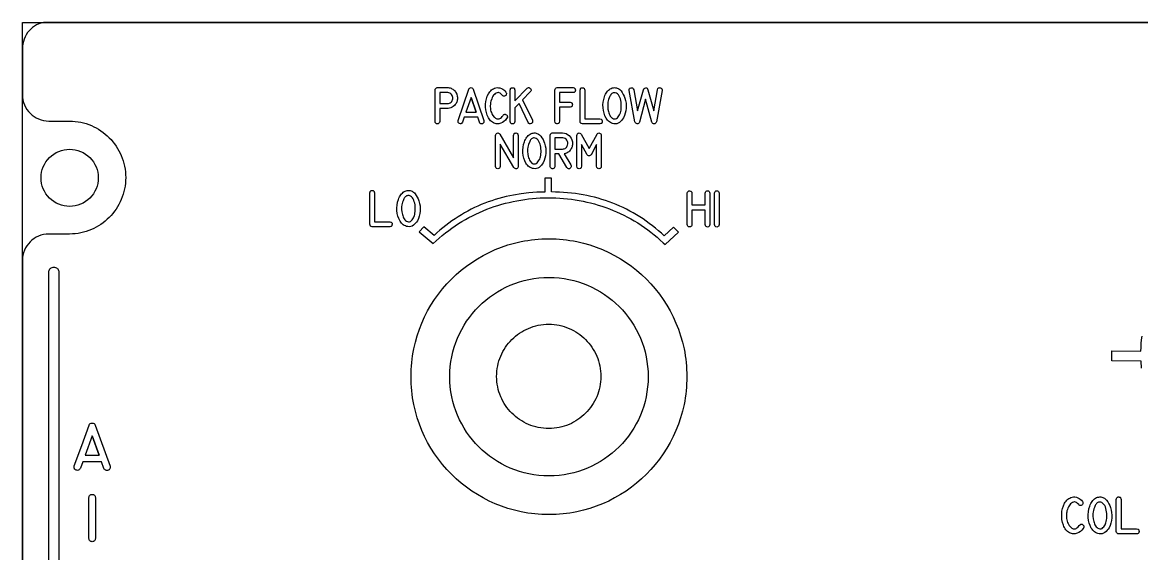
# Model space of a CAD drawing. Extents: x 27 to 704, y 10 to 614.
# Drawn here: x 204 to 301.4, y 210 to 256.2 of the extents above; entities that cross this region are included whole.
import ezdxf

# ---------------------------------------------------------------- set-up
doc = ezdxf.new("R2010")
doc.units = 0
for name, color, linetype in [('_BACKPANEL', 5, 'CONTINUOUS'), ('_ENGRAVING', 105, 'CONTINUOUS'), ('_TOPLAYER', 1, 'CONTINUOUS')]:
    doc.layers.add(name, color=color, linetype=linetype)

msp = doc.modelspace()

# ---------------------------------------------------------------- linework, layer by layer
at = {"layer": '_BACKPANEL'}
for points in [[(526.326, 256.21), (526.326, 251.514), (526.326, 242.12), (526.326, 232.726), (526.326, 152.879), (526.326, 143.485), (203.984, 143.485), (203.984, 152.879), (203.984, 232.726), (203.984, 242.12), (203.984, 251.514), (203.984, 256.21)], [(254.322, 225.41), (254.316, 225.176), (254.298, 224.946), (254.27, 224.719), (254.23, 224.496), (254.179, 224.276), (254.118, 224.061), (254.047, 223.85), (253.965, 223.644), (253.875, 223.443), (253.774, 223.248), (253.665, 223.058), (253.547, 222.874), (253.421, 222.696), (253.286, 222.525), (253.144, 222.36), (252.993, 222.203), (252.836, 222.052), (252.671, 221.91), (252.5, 221.775), (252.322, 221.649), (252.138, 221.531), (251.948, 221.422), (251.753, 221.321), (251.552, 221.231), (251.346, 221.149), (251.135, 221.078), (250.92, 221.017), (250.7, 220.966), (250.477, 220.926), (250.25, 220.898), (250.02, 220.88), (249.786, 220.874), (249.553, 220.88), (249.322, 220.898), (249.095, 220.926), (248.872, 220.966), (248.653, 221.017), (248.437, 221.078), (248.227, 221.149), (248.021, 221.231), (247.82, 221.321), (247.624, 221.422), (247.434, 221.531), (247.25, 221.649), (247.072, 221.775), (246.901, 221.91), (246.736, 222.052), (246.579, 222.203), (246.429, 222.36), (246.286, 222.525), (246.152, 222.696), (246.025, 222.874), (245.907, 223.058), (245.798, 223.248), (245.698, 223.443), (245.607, 223.644), (245.526, 223.85), (245.454, 224.061), (245.393, 224.276), (245.343, 224.496), (245.303, 224.719), (245.274, 224.946), (245.256, 225.176), (245.25, 225.41), (245.256, 225.643), (245.274, 225.874), (245.303, 226.101), (245.343, 226.324), (245.393, 226.543), (245.454, 226.759), (245.526, 226.969), (245.607, 227.175), (245.698, 227.376), (245.798, 227.572), (245.907, 227.762), (246.025, 227.946), (246.152, 228.124), (246.286, 228.295), (246.429, 228.459), (246.579, 228.617), (246.736, 228.767), (246.901, 228.91), (247.072, 229.044), (247.25, 229.171), (247.434, 229.289), (247.624, 229.398), (247.82, 229.498), (248.021, 229.589), (248.227, 229.67), (248.437, 229.742), (248.653, 229.803), (248.872, 229.853), (249.095, 229.893), (249.322, 229.922), (249.553, 229.94), (249.786, 229.945), (250.02, 229.94), (250.25, 229.922), (250.477, 229.893), (250.7, 229.853), (250.92, 229.803), (251.135, 229.742), (251.346, 229.67), (251.552, 229.589), (251.753, 229.498), (251.948, 229.398), (252.138, 229.289), (252.322, 229.171), (252.5, 229.044), (252.671, 228.91), (252.836, 228.767), (252.993, 228.617), (253.144, 228.459), (253.286, 228.295), (253.421, 228.124), (253.547, 227.946), (253.665, 227.762), (253.774, 227.572), (253.875, 227.376), (253.965, 227.175), (254.047, 226.969), (254.118, 226.759), (254.179, 226.543), (254.23, 226.324), (254.27, 226.101), (254.298, 225.874), (254.316, 225.643)]]:
    msp.add_lwpolyline(points, close=True, dxfattribs=at)
msp.add_lwpolyline([(208.098, 240.201, -0.414214), (205.61, 242.689, -0.414214), (208.098, 245.177, -0.414214), (210.587, 242.689, -0.414214)], format="xyb", close=True, dxfattribs=at)
at = {"layer": '_ENGRAVING'}
for points in [[(240.998, 250.533), (241.025, 250.533), (241.115, 250.522), (241.202, 250.504), (241.285, 250.478), (241.365, 250.444), (241.436, 250.404), (241.503, 250.358), (241.564, 250.305), (241.619, 250.247), (241.669, 250.183), (241.713, 250.113), (241.786, 249.954), (241.832, 249.785), (241.844, 249.701), (241.847, 249.617), (241.843, 249.534), (241.831, 249.452), (241.811, 249.37), (241.783, 249.289), (241.726, 249.167), (241.657, 249.06), (241.575, 248.967), (241.481, 248.887), (241.378, 248.822), (241.267, 248.774), (241.15, 248.741), (241.025, 248.725), (240.998, 248.723), (240.298, 248.723), (240.298, 247.603), (240.276, 247.509), (240.257, 247.471), (240.234, 247.441), (240.206, 247.417), (240.174, 247.4), (240.094, 247.387), (240.014, 247.4), (239.982, 247.417), (239.954, 247.441), (239.931, 247.471), (239.913, 247.509), (239.891, 247.603), (239.891, 250.318), (239.911, 250.403), (239.949, 250.467), (240.006, 250.511), (240.081, 250.533), (240.094, 250.533)], [(241.911, 247.683), (242.372, 249.038), (242.835, 250.392), (242.864, 250.453), (242.906, 250.497), (242.959, 250.524), (243.023, 250.533), (243.088, 250.525), (243.141, 250.499), (243.183, 250.454), (243.213, 250.392), (244.136, 247.676), (244.144, 247.577), (244.126, 247.497), (244.108, 247.465), (244.082, 247.437), (244.012, 247.396), (243.933, 247.38), (243.897, 247.385), (243.864, 247.397), (243.833, 247.417), (243.804, 247.445), (243.754, 247.525), (243.606, 247.964), (242.433, 247.964), (242.289, 247.536), (242.238, 247.455), (242.209, 247.427), (242.178, 247.407), (242.144, 247.396), (242.107, 247.392), (242.027, 247.409), (241.956, 247.451), (241.931, 247.479), (241.913, 247.511), (241.902, 247.548), (241.898, 247.588)], [(246.147, 247.878), (246.134, 247.858), (246.127, 247.848), (246.121, 247.838), (246.015, 247.707), (245.893, 247.595), (245.756, 247.504), (245.604, 247.434), (245.524, 247.408), (245.444, 247.391), (245.365, 247.383), (245.286, 247.384), (245.207, 247.394), (245.129, 247.413), (245.05, 247.441), (244.973, 247.477), (244.885, 247.53), (244.804, 247.59), (244.729, 247.659), (244.659, 247.736), (244.596, 247.822), (244.539, 247.916), (244.488, 248.018), (244.442, 248.129), (244.37, 248.361), (244.321, 248.597), (244.297, 248.838), (244.297, 249.084), (244.321, 249.326), (244.37, 249.559), (244.443, 249.782), (244.542, 249.994), (244.6, 250.093), (244.664, 250.182), (244.735, 250.261), (244.812, 250.331), (244.896, 250.391), (244.985, 250.442), (245.081, 250.482), (245.183, 250.513), (245.304, 250.533), (245.424, 250.531), (245.545, 250.508), (245.665, 250.463), (245.78, 250.403), (245.884, 250.331), (245.977, 250.249), (246.059, 250.155), (246.066, 250.145), (246.093, 250.097), (246.106, 250.048), (246.107, 249.996), (246.094, 249.943), (246.07, 249.893), (246.039, 249.853), (245.999, 249.824), (245.951, 249.805), (245.897, 249.798), (245.845, 249.807), (245.795, 249.833), (245.747, 249.876), (245.651, 249.98), (245.558, 250.053), (245.466, 250.095), (245.42, 250.105), (245.376, 250.106), (245.289, 250.093), (245.206, 250.062), (245.129, 250.015), (245.056, 249.949), (244.989, 249.87), (244.927, 249.781), (244.871, 249.682), (244.821, 249.571), (244.746, 249.348), (244.722, 249.242), (244.706, 249.14), (244.695, 248.915), (244.711, 248.689), (244.731, 248.577), (244.759, 248.469), (244.796, 248.364), (244.842, 248.263), (244.934, 248.104), (245.037, 247.978), (245.093, 247.927), (245.151, 247.884), (245.213, 247.85), (245.277, 247.824), (245.342, 247.809), (245.408, 247.808), (245.472, 247.82), (245.537, 247.847), (245.601, 247.887), (245.664, 247.942), (245.727, 248.01), (245.79, 248.092), (245.817, 248.132), (245.886, 248.194), (245.921, 248.211), (245.956, 248.22), (245.992, 248.22), (246.029, 248.21), (246.103, 248.165), (246.162, 248.1), (246.18, 248.065), (246.189, 248.03), (246.191, 247.994), (246.184, 247.956)], [(247.898, 250.475), (247.978, 250.522), (248.016, 250.533), (248.053, 250.535), (248.088, 250.529), (248.123, 250.514), (248.189, 250.46), (248.236, 250.388), (248.247, 250.352), (248.25, 250.314), (248.245, 250.277), (248.232, 250.239), (248.181, 250.161), (247.515, 249.478), (248.36, 247.699), (248.376, 247.599), (248.365, 247.516), (248.349, 247.481), (248.326, 247.45), (248.296, 247.423), (248.259, 247.401), (248.182, 247.377), (248.147, 247.377), (248.113, 247.386), (248.081, 247.403), (248.051, 247.428), (247.997, 247.504), (247.209, 249.164), (246.842, 248.786), (246.842, 247.599), (246.816, 247.504), (246.797, 247.467), (246.773, 247.437), (246.744, 247.414), (246.711, 247.397), (246.63, 247.385), (246.55, 247.399), (246.518, 247.416), (246.491, 247.439), (246.47, 247.469), (246.453, 247.506), (246.436, 247.599), (246.436, 250.315), (246.453, 250.409), (246.47, 250.446), (246.491, 250.476), (246.518, 250.5), (246.55, 250.517), (246.63, 250.532), (246.673, 250.53), (246.711, 250.52), (246.744, 250.504), (246.773, 250.48), (246.797, 250.449), (246.816, 250.412), (246.842, 250.315), (246.842, 249.389)], [(250.312, 247.605), (250.312, 250.315), (250.334, 250.405), (250.376, 250.471), (250.404, 250.495), (250.437, 250.514), (250.516, 250.533), (251.909, 250.533), (251.997, 250.513), (252.031, 250.495), (252.059, 250.47), (252.081, 250.44), (252.097, 250.405), (252.109, 250.316), (252.097, 250.227), (252.081, 250.192), (252.059, 250.162), (252.03, 250.138), (251.995, 250.12), (251.907, 250.102), (250.716, 250.102), (250.716, 249.261), (251.645, 249.261), (251.732, 249.242), (251.766, 249.225), (251.794, 249.202), (251.816, 249.173), (251.832, 249.139), (251.846, 249.054), (251.835, 248.968), (251.819, 248.932), (251.797, 248.902), (251.769, 248.876), (251.734, 248.856), (251.645, 248.829), (250.716, 248.829), (250.716, 247.605), (250.699, 247.512), (250.682, 247.475), (250.66, 247.445), (250.633, 247.422), (250.601, 247.404), (250.521, 247.39), (250.479, 247.393), (250.441, 247.402), (250.407, 247.419), (250.379, 247.442), (250.355, 247.472), (250.336, 247.51)], [(252.717, 247.385), (252.638, 247.403), (252.605, 247.421), (252.577, 247.445), (252.535, 247.51), (252.512, 247.599), (252.512, 250.315), (252.537, 250.412), (252.556, 250.449), (252.58, 250.48), (252.609, 250.504), (252.642, 250.52), (252.68, 250.53), (252.723, 250.532), (252.802, 250.517), (252.834, 250.5), (252.861, 250.476), (252.883, 250.446), (252.9, 250.409), (252.918, 250.315), (252.918, 247.814), (254.247, 247.815), (254.336, 247.792), (254.371, 247.773), (254.399, 247.748), (254.421, 247.718), (254.437, 247.682), (254.449, 247.595), (254.435, 247.508), (254.419, 247.474), (254.397, 247.445), (254.368, 247.421), (254.333, 247.404), (254.245, 247.385)], [(256.42, 249.628), (256.476, 249.414), (256.512, 249.195), (256.526, 248.972), (256.52, 248.745), (256.494, 248.521), (256.445, 248.307), (256.376, 248.103), (256.285, 247.909), (256.215, 247.796), (256.134, 247.692), (256.04, 247.596), (255.935, 247.51), (255.822, 247.441), (255.702, 247.399), (255.577, 247.383), (255.446, 247.394), (255.34, 247.42), (255.241, 247.455), (255.148, 247.501), (255.061, 247.557), (254.981, 247.622), (254.907, 247.698), (254.839, 247.784), (254.778, 247.88), (254.675, 248.088), (254.596, 248.307), (254.542, 248.537), (254.513, 248.779), (254.508, 249.026), (254.527, 249.269), (254.571, 249.508), (254.638, 249.745), (254.681, 249.859), (254.729, 249.964), (254.784, 250.062), (254.844, 250.151), (254.911, 250.233), (254.983, 250.306), (255.061, 250.371), (255.145, 250.429), (255.231, 250.474), (255.319, 250.507), (255.409, 250.527), (255.501, 250.533), (255.587, 250.529), (255.67, 250.515), (255.748, 250.493), (255.822, 250.462), (255.893, 250.422), (255.959, 250.373), (256.021, 250.315), (256.079, 250.248), (256.185, 250.103), (256.277, 249.951), (256.355, 249.793)], [(258.416, 250.358), (258.92, 248.521), (259.256, 250.358), (259.294, 250.446), (259.318, 250.479), (259.346, 250.504), (259.377, 250.521), (259.412, 250.531), (259.451, 250.533), (259.493, 250.527), (259.569, 250.497), (259.599, 250.474), (259.622, 250.445), (259.639, 250.411), (259.65, 250.372), (259.655, 250.277), (259.157, 247.563), (259.128, 247.489), (259.087, 247.434), (259.034, 247.4), (258.969, 247.387), (258.903, 247.394), (258.847, 247.423), (258.801, 247.472), (258.764, 247.542), (258.22, 249.524), (257.681, 247.542), (257.643, 247.47), (257.597, 247.42), (257.542, 247.392), (257.478, 247.387), (257.414, 247.402), (257.361, 247.436), (257.318, 247.49), (257.285, 247.563), (256.787, 250.277), (256.797, 250.375), (256.828, 250.45), (256.851, 250.478), (256.879, 250.501), (256.951, 250.529), (257.027, 250.531), (257.061, 250.521), (257.093, 250.503), (257.147, 250.445), (257.19, 250.358), (257.522, 248.518), (258.026, 250.358), (258.061, 250.425), (258.106, 250.473), (258.16, 250.503), (258.224, 250.515), (258.287, 250.507), (258.34, 250.478), (258.383, 250.428)], [(240.998, 250.1), (240.298, 250.1), (240.298, 249.158), (240.998, 249.158), (241.077, 249.166), (241.152, 249.187), (241.222, 249.224), (241.288, 249.275), (241.344, 249.337), (241.387, 249.406), (241.418, 249.483), (241.435, 249.567), (241.438, 249.67), (241.421, 249.766), (241.385, 249.856), (241.329, 249.939), (241.258, 250.01), (241.18, 250.06), (241.093, 250.09)], [(243.459, 248.396), (243.022, 249.687), (242.581, 248.396)], [(243.022, 249.687), (243.459, 248.396)], [(255.512, 250.097), (255.448, 250.092), (255.388, 250.078), (255.332, 250.054), (255.28, 250.021), (255.232, 249.978), (255.188, 249.926), (255.148, 249.864), (255.111, 249.793), (255.05, 249.646), (255, 249.511), (254.964, 249.387), (254.94, 249.273), (254.921, 249.1), (254.919, 248.894), (254.938, 248.673), (254.98, 248.454), (255.01, 248.348), (255.046, 248.247), (255.09, 248.152), (255.14, 248.062), (255.197, 247.982), (255.263, 247.917), (255.337, 247.867), (255.419, 247.831), (255.516, 247.811), (255.606, 247.818), (255.69, 247.853), (255.766, 247.916), (255.835, 247.994), (255.895, 248.074), (255.945, 248.156), (255.987, 248.241), (256.022, 248.336), (256.051, 248.445), (256.075, 248.568), (256.092, 248.705), (256.101, 248.849), (256.102, 248.992), (256.095, 249.135), (256.079, 249.279), (256.053, 249.419), (256.018, 249.551), (255.973, 249.677), (255.918, 249.795), (255.852, 249.899), (255.773, 249.983), (255.682, 250.046), (255.578, 250.088)], [(247.126, 243.687), (247.117, 243.615), (247.089, 243.557), (247.044, 243.513), (246.981, 243.484), (246.913, 243.474), (246.853, 243.485), (246.8, 243.519), (246.757, 243.575), (245.559, 245.624), (245.559, 243.687), (245.535, 243.594), (245.493, 243.528), (245.466, 243.504), (245.434, 243.488), (245.358, 243.474), (245.281, 243.488), (245.25, 243.504), (245.223, 243.528), (245.181, 243.594), (245.158, 243.687), (245.158, 246.374), (245.175, 246.446), (245.206, 246.505), (245.251, 246.55), (245.309, 246.582), (245.372, 246.595), (245.429, 246.584), (245.481, 246.548), (245.527, 246.488), (246.724, 244.436), (246.724, 246.374), (246.747, 246.469), (246.766, 246.506), (246.789, 246.536), (246.817, 246.56), (246.851, 246.577), (246.888, 246.586), (246.931, 246.589), (247.011, 246.575), (247.043, 246.558), (247.07, 246.534), (247.092, 246.504), (247.108, 246.467), (247.126, 246.374)], [(249.43, 245.697), (249.485, 245.484), (249.52, 245.268), (249.535, 245.047), (249.529, 244.822), (249.502, 244.6), (249.455, 244.389), (249.386, 244.187), (249.296, 243.995), (249.227, 243.883), (249.146, 243.779), (249.054, 243.685), (248.95, 243.599), (248.837, 243.531), (248.719, 243.489), (248.595, 243.474), (248.465, 243.485), (248.36, 243.51), (248.262, 243.545), (248.17, 243.59), (248.084, 243.645), (248.004, 243.71), (247.931, 243.786), (247.864, 243.871), (247.804, 243.966), (247.701, 244.171), (247.624, 244.388), (247.57, 244.617), (247.541, 244.856), (247.536, 245.1), (247.555, 245.341), (247.598, 245.578), (247.665, 245.813), (247.707, 245.925), (247.755, 246.029), (247.809, 246.126), (247.869, 246.215), (247.935, 246.295), (248.007, 246.368), (248.084, 246.433), (248.167, 246.489), (248.252, 246.535), (248.339, 246.567), (248.428, 246.586), (248.519, 246.593), (248.605, 246.589), (248.687, 246.575), (248.764, 246.553), (248.838, 246.522), (248.907, 246.483), (248.973, 246.434), (249.035, 246.377), (249.092, 246.311), (249.197, 246.167), (249.288, 246.016), (249.366, 245.86)], [(251.712, 243.807), (251.743, 243.725), (251.744, 243.649), (251.717, 243.58), (251.66, 243.518), (251.625, 243.497), (251.587, 243.484), (251.546, 243.479), (251.503, 243.483), (251.461, 243.496), (251.426, 243.515), (251.396, 243.543), (251.372, 243.578), (250.67, 244.763), (250.314, 244.763), (250.314, 243.692), (250.306, 243.63), (250.285, 243.578), (250.25, 243.535), (250.201, 243.501), (250.146, 243.48), (250.092, 243.477), (250.04, 243.491), (249.99, 243.523), (249.956, 243.557), (249.931, 243.596), (249.917, 243.641), (249.912, 243.692), (249.912, 246.38), (249.915, 246.422), (249.926, 246.462), (249.944, 246.498), (249.969, 246.531), (250, 246.558), (250.034, 246.577), (250.071, 246.589), (250.111, 246.593), (250.996, 246.593), (251.15, 246.579), (251.294, 246.539), (251.428, 246.471), (251.55, 246.376), (251.657, 246.26), (251.741, 246.13), (251.803, 245.986), (251.843, 245.826), (251.854, 245.738), (251.856, 245.65), (251.851, 245.565), (251.837, 245.48), (251.815, 245.397), (251.785, 245.316), (251.747, 245.236), (251.701, 245.158), (251.648, 245.084), (251.592, 245.017), (251.531, 244.959), (251.466, 244.908), (251.397, 244.864), (251.324, 244.828), (251.247, 244.8), (251.166, 244.78), (251.139, 244.775)], [(254.359, 243.69), (254.335, 243.597), (254.293, 243.531), (254.266, 243.508), (254.234, 243.491), (254.158, 243.478), (254.081, 243.492), (254.05, 243.508), (254.022, 243.532), (253.981, 243.598), (253.957, 243.69), (253.957, 245.59), (253.469, 244.697), (253.428, 244.653), (253.386, 244.621), (253.341, 244.601), (253.294, 244.592), (253.247, 244.597), (253.203, 244.616), (253.161, 244.65), (253.122, 244.697), (252.636, 245.586), (252.638, 243.69), (252.616, 243.598), (252.598, 243.562), (252.575, 243.532), (252.547, 243.509), (252.513, 243.492), (252.432, 243.48), (252.351, 243.493), (252.318, 243.51), (252.291, 243.533), (252.269, 243.562), (252.252, 243.598), (252.235, 243.69), (252.235, 246.377), (252.248, 246.456), (252.276, 246.517), (252.32, 246.56), (252.378, 246.586), (252.443, 246.593), (252.502, 246.579), (252.558, 246.545), (252.609, 246.489), (253.295, 245.231), (253.987, 246.489), (254.039, 246.545), (254.094, 246.579), (254.153, 246.592), (254.216, 246.585), (254.274, 246.559), (254.317, 246.516), (254.346, 246.455), (254.359, 246.377)], [(248.531, 246.161), (248.467, 246.156), (248.408, 246.142), (248.352, 246.119), (248.3, 246.086), (248.253, 246.043), (248.209, 245.991), (248.17, 245.93), (248.134, 245.86), (248.024, 245.581), (247.988, 245.457), (247.964, 245.345), (247.945, 245.174), (247.944, 244.97), (247.962, 244.75), (248.003, 244.534), (248.033, 244.429), (248.069, 244.329), (248.112, 244.235), (248.162, 244.146), (248.218, 244.067), (248.283, 244.002), (248.357, 243.952), (248.438, 243.917), (248.534, 243.897), (248.624, 243.905), (248.707, 243.939), (248.782, 244.001), (248.85, 244.078), (248.909, 244.158), (248.96, 244.239), (249.001, 244.323), (249.036, 244.417), (249.065, 244.525), (249.087, 244.647), (249.104, 244.783), (249.114, 244.925), (249.115, 245.067), (249.108, 245.209), (249.092, 245.351), (249.066, 245.489), (249.031, 245.62), (248.987, 245.745), (248.933, 245.862), (248.867, 245.965), (248.789, 246.048), (248.699, 246.11), (248.596, 246.152)], [(250.996, 245.19), (251.067, 245.196), (251.136, 245.214), (251.202, 245.243), (251.265, 245.285), (251.321, 245.335), (251.368, 245.393), (251.404, 245.459), (251.431, 245.531), (251.452, 245.645), (251.449, 245.754), (251.421, 245.857), (251.37, 245.955), (251.299, 246.039), (251.217, 246.102), (251.123, 246.143), (251.016, 246.164), (250.314, 246.164), (250.314, 245.19)], [(259.917, 236.877), (261.067, 237.973), (260.653, 238.404), (259.841, 237.629), (259.589, 237.863), (259.332, 238.089), (259.072, 238.307), (258.808, 238.519), (258.539, 238.723), (258.267, 238.919), (257.992, 239.109), (257.712, 239.291), (257.429, 239.466), (257.142, 239.633), (256.852, 239.794), (256.558, 239.946), (256.261, 240.092), (255.961, 240.23), (255.657, 240.361), (255.35, 240.485), (255.039, 240.601), (254.726, 240.709), (254.409, 240.811), (254.089, 240.905), (253.766, 240.991), (253.44, 241.071), (253.112, 241.142), (252.78, 241.207), (252.446, 241.264), (252.109, 241.314), (251.769, 241.356), (251.426, 241.391), (251.081, 241.418), (250.733, 241.438), (250.383, 241.45), (250.031, 241.455), (250.03, 242.655), (249.435, 242.655), (249.433, 241.453), (248.742, 241.43), (248.061, 241.379), (247.391, 241.299), (246.733, 241.191), (246.408, 241.127), (246.086, 241.055), (245.767, 240.976), (245.451, 240.891), (245.138, 240.798), (244.828, 240.698), (244.521, 240.591), (244.217, 240.476), (243.917, 240.355), (243.62, 240.227), (243.326, 240.091), (243.035, 239.948), (242.748, 239.798), (242.464, 239.641), (242.183, 239.476), (241.906, 239.305), (241.632, 239.126), (241.361, 238.94), (241.095, 238.747), (240.831, 238.546), (240.572, 238.339), (240.316, 238.124), (240.063, 237.901), (239.814, 237.672), (238.919, 238.411), (238.508, 237.979), (239.731, 236.962), (239.991, 237.206), (240.256, 237.443), (240.526, 237.672), (240.8, 237.893), (241.079, 238.106), (241.362, 238.312), (241.65, 238.51), (241.941, 238.701), (242.237, 238.883), (242.536, 239.058), (242.838, 239.225), (243.144, 239.385), (243.453, 239.537), (243.765, 239.681), (244.08, 239.817), (244.398, 239.946), (244.719, 240.067), (245.042, 240.18), (245.367, 240.285), (245.694, 240.383), (246.023, 240.473), (246.354, 240.555), (246.686, 240.63), (247.02, 240.697), (247.356, 240.756), (247.692, 240.808), (248.03, 240.851), (248.368, 240.887), (248.707, 240.916), (249.047, 240.936), (249.386, 240.949), (249.726, 240.954), (250.066, 240.951), (250.406, 240.941), (250.746, 240.923), (251.085, 240.897), (251.424, 240.863), (251.761, 240.822), (252.098, 240.773), (252.434, 240.716), (252.769, 240.652), (253.102, 240.58), (253.433, 240.5), (253.763, 240.412), (254.091, 240.317), (254.417, 240.214), (254.741, 240.103), (255.062, 239.984), (255.381, 239.858), (255.697, 239.724), (256.011, 239.582), (256.321, 239.432), (256.628, 239.275), (256.932, 239.11), (257.232, 238.937), (257.529, 238.757), (257.822, 238.568), (258.111, 238.372), (258.396, 238.169), (258.677, 237.957), (258.953, 237.738), (259.224, 237.511), (259.491, 237.276), (259.753, 237.034)], [(234.421, 238.43), (234.342, 238.448), (234.309, 238.466), (234.281, 238.49), (234.239, 238.555), (234.216, 238.644), (234.216, 241.372), (234.24, 241.469), (234.26, 241.507), (234.284, 241.538), (234.313, 241.562), (234.346, 241.578), (234.384, 241.588), (234.427, 241.591), (234.507, 241.575), (234.539, 241.558), (234.566, 241.534), (234.588, 241.503), (234.605, 241.466), (234.623, 241.372), (234.623, 238.86), (235.957, 238.862), (236.047, 238.839), (236.082, 238.819), (236.111, 238.794), (236.133, 238.764), (236.149, 238.728), (236.161, 238.641), (236.147, 238.554), (236.131, 238.519), (236.108, 238.49), (236.08, 238.466), (236.045, 238.448), (235.956, 238.43)], [(238.494, 240.683), (238.55, 240.467), (238.586, 240.247), (238.6, 240.023), (238.594, 239.795), (238.567, 239.571), (238.519, 239.356), (238.449, 239.151), (238.358, 238.956), (238.288, 238.842), (238.206, 238.738), (238.112, 238.642), (238.007, 238.555), (237.893, 238.486), (237.773, 238.443), (237.647, 238.428), (237.516, 238.439), (237.409, 238.465), (237.309, 238.5), (237.216, 238.546), (237.129, 238.602), (237.048, 238.668), (236.974, 238.744), (236.906, 238.83), (236.845, 238.927), (236.741, 239.135), (236.662, 239.355), (236.608, 239.587), (236.578, 239.83), (236.573, 240.077), (236.593, 240.321), (236.636, 240.562), (236.704, 240.8), (236.747, 240.914), (236.796, 241.02), (236.85, 241.118), (236.911, 241.208), (236.978, 241.289), (237.05, 241.363), (237.129, 241.429), (237.213, 241.486), (237.3, 241.532), (237.388, 241.565), (237.478, 241.585), (237.57, 241.591), (237.657, 241.587), (237.74, 241.573), (237.819, 241.551), (237.893, 241.52), (237.964, 241.48), (238.031, 241.43), (238.093, 241.372), (238.151, 241.305), (238.257, 241.159), (238.35, 241.006), (238.429, 240.848)], [(261.84, 238.624), (261.84, 241.339), (261.865, 241.435), (261.884, 241.473), (261.908, 241.504), (261.936, 241.527), (261.97, 241.544), (262.008, 241.553), (262.05, 241.556), (262.13, 241.541), (262.162, 241.524), (262.189, 241.5), (262.211, 241.469), (262.228, 241.432), (262.246, 241.339), (262.246, 240.324), (263.404, 240.324), (263.404, 241.339), (263.428, 241.433), (263.47, 241.501), (263.498, 241.525), (263.53, 241.542), (263.607, 241.556), (263.685, 241.543), (263.718, 241.526), (263.745, 241.502), (263.788, 241.434), (263.812, 241.339), (263.812, 238.624), (263.788, 238.529), (263.745, 238.461), (263.718, 238.438), (263.685, 238.421), (263.607, 238.408), (263.53, 238.422), (263.498, 238.438), (263.47, 238.462), (263.428, 238.529), (263.404, 238.624), (263.404, 239.887), (262.246, 239.887), (262.246, 238.624), (262.228, 238.531), (262.211, 238.494), (262.189, 238.464), (262.162, 238.44), (262.13, 238.423), (262.05, 238.409), (262.008, 238.411), (261.97, 238.421), (261.936, 238.437), (261.908, 238.461), (261.884, 238.491), (261.865, 238.528)], [(264.612, 238.624), (264.588, 238.529), (264.545, 238.461), (264.517, 238.438), (264.485, 238.421), (264.407, 238.408), (264.33, 238.422), (264.297, 238.438), (264.27, 238.462), (264.228, 238.529), (264.204, 238.624), (264.204, 241.339), (264.228, 241.433), (264.27, 241.501), (264.297, 241.525), (264.33, 241.542), (264.407, 241.556), (264.485, 241.543), (264.517, 241.526), (264.545, 241.502), (264.588, 241.434), (264.612, 241.339)], [(237.582, 241.153), (237.518, 241.148), (237.457, 241.134), (237.401, 241.11), (237.348, 241.077), (237.3, 241.034), (237.256, 240.981), (237.216, 240.919), (237.179, 240.848), (237.117, 240.7), (237.068, 240.565), (237.031, 240.44), (237.007, 240.326), (236.988, 240.152), (236.987, 239.945), (237.005, 239.723), (237.047, 239.503), (237.077, 239.397), (237.114, 239.296), (237.158, 239.2), (237.208, 239.11), (237.265, 239.029), (237.331, 238.964), (237.405, 238.913), (237.488, 238.877), (237.586, 238.857), (237.676, 238.865), (237.76, 238.9), (237.837, 238.963), (237.906, 239.041), (237.966, 239.121), (238.017, 239.204), (238.059, 239.289), (238.094, 239.385), (238.123, 239.495), (238.147, 239.618), (238.164, 239.755), (238.173, 239.899), (238.175, 240.044), (238.167, 240.188), (238.151, 240.332), (238.125, 240.472), (238.09, 240.605), (238.045, 240.731), (237.99, 240.85), (237.923, 240.955), (237.844, 241.039), (237.753, 241.102), (237.648, 241.144)], [(261.802, 225.382), (261.799, 225.073), (261.787, 224.765), (261.767, 224.459), (261.741, 224.155), (261.706, 223.854), (261.664, 223.555), (261.615, 223.258), (261.559, 222.964), (261.425, 222.383), (261.263, 221.814), (261.074, 221.256), (260.859, 220.711), (260.619, 220.18), (260.354, 219.662), (260.065, 219.16), (259.753, 218.673), (259.419, 218.202), (259.062, 217.749), (258.685, 217.314), (258.288, 216.897), (257.871, 216.5), (257.436, 216.122), (256.982, 215.766), (256.512, 215.432), (256.025, 215.12), (255.522, 214.831), (255.005, 214.566), (254.473, 214.325), (253.928, 214.11), (253.371, 213.922), (252.801, 213.76), (252.221, 213.626), (251.927, 213.57), (251.63, 213.521), (251.331, 213.479), (251.029, 213.444), (250.726, 213.417), (250.42, 213.398), (250.112, 213.386), (249.802, 213.382), (249.493, 213.386), (249.185, 213.398), (248.879, 213.417), (248.576, 213.444), (248.274, 213.479), (247.975, 213.521), (247.678, 213.57), (247.384, 213.626), (246.803, 213.76), (246.234, 213.922), (245.676, 214.11), (245.132, 214.325), (244.6, 214.566), (244.083, 214.831), (243.58, 215.12), (243.093, 215.432), (242.623, 215.766), (242.169, 216.122), (241.734, 216.5), (241.317, 216.897), (240.92, 217.314), (240.543, 217.749), (240.186, 218.202), (239.852, 218.673), (239.54, 219.16), (239.251, 219.662), (238.986, 220.18), (238.746, 220.711), (238.531, 221.256), (238.342, 221.814), (238.18, 222.383), (238.046, 222.964), (237.99, 223.258), (237.941, 223.555), (237.899, 223.854), (237.864, 224.155), (237.837, 224.459), (237.818, 224.765), (237.806, 225.073), (237.802, 225.382), (237.806, 225.692), (237.818, 226), (237.837, 226.306), (237.864, 226.609), (237.899, 226.911), (237.941, 227.21), (237.99, 227.506), (238.046, 227.801), (238.18, 228.381), (238.342, 228.951), (238.531, 229.508), (238.746, 230.053), (238.986, 230.585), (239.251, 231.102), (239.54, 231.605), (239.852, 232.092), (240.186, 232.562), (240.543, 233.015), (240.92, 233.451), (241.317, 233.868), (241.734, 234.265), (242.169, 234.642), (242.623, 234.998), (243.093, 235.333), (243.58, 235.645), (244.083, 235.934), (244.6, 236.199), (245.132, 236.439), (245.676, 236.654), (246.234, 236.843), (246.803, 237.004), (247.384, 237.138), (247.678, 237.195), (247.975, 237.244), (248.274, 237.286), (248.576, 237.32), (248.879, 237.347), (249.185, 237.367), (249.493, 237.378), (249.802, 237.382), (250.112, 237.378), (250.42, 237.367), (250.726, 237.347), (251.029, 237.32), (251.331, 237.286), (251.63, 237.244), (251.927, 237.195), (252.221, 237.138), (252.801, 237.004), (253.371, 236.843), (253.928, 236.654), (254.473, 236.439), (255.005, 236.199), (255.522, 235.934), (256.025, 235.645), (256.512, 235.333), (256.982, 234.998), (257.436, 234.642), (257.871, 234.265), (258.288, 233.868), (258.685, 233.451), (259.062, 233.015), (259.419, 232.562), (259.753, 232.092), (260.065, 231.605), (260.354, 231.102), (260.619, 230.585), (260.859, 230.053), (261.074, 229.508), (261.263, 228.951), (261.425, 228.381), (261.559, 227.801), (261.615, 227.506), (261.664, 227.21), (261.706, 226.911), (261.741, 226.609), (261.767, 226.306), (261.787, 226), (261.799, 225.692)], [(258.436, 225.382), (258.425, 224.938), (258.392, 224.499), (258.337, 224.067), (258.261, 223.642), (258.165, 223.224), (258.048, 222.815), (257.913, 222.414), (257.758, 222.022), (257.585, 221.639), (257.394, 221.267), (257.187, 220.905), (256.962, 220.555), (256.721, 220.216), (256.465, 219.89), (256.194, 219.577), (255.908, 219.277), (255.608, 218.991), (255.295, 218.72), (254.968, 218.464), (254.63, 218.223), (254.28, 217.998), (253.918, 217.79), (253.546, 217.6), (253.163, 217.427), (252.771, 217.272), (252.37, 217.136), (251.96, 217.02), (251.543, 216.924), (251.117, 216.848), (250.685, 216.793), (250.247, 216.759), (249.802, 216.748), (249.358, 216.759), (248.92, 216.793), (248.488, 216.848), (248.062, 216.924), (247.645, 217.02), (247.235, 217.136), (246.834, 217.272), (246.442, 217.427), (246.059, 217.6), (245.687, 217.79), (245.325, 217.998), (244.975, 218.223), (244.637, 218.464), (244.31, 218.72), (243.997, 218.991), (243.697, 219.277), (243.411, 219.577), (243.14, 219.89), (242.884, 220.216), (242.643, 220.555), (242.418, 220.905), (242.211, 221.267), (242.02, 221.639), (241.847, 222.022), (241.692, 222.414), (241.557, 222.815), (241.44, 223.224), (241.344, 223.642), (241.268, 224.067), (241.213, 224.499), (241.18, 224.938), (241.168, 225.382), (241.18, 225.827), (241.213, 226.265), (241.268, 226.697), (241.344, 227.122), (241.44, 227.54), (241.557, 227.95), (241.692, 228.351), (241.847, 228.743), (242.02, 229.125), (242.211, 229.498), (242.418, 229.859), (242.643, 230.21), (242.884, 230.548), (243.14, 230.874), (243.411, 231.188), (243.697, 231.487), (243.997, 231.773), (244.31, 232.045), (244.637, 232.301), (244.975, 232.542), (245.325, 232.766), (245.687, 232.974), (246.059, 233.165), (246.442, 233.338), (246.834, 233.492), (247.235, 233.628), (247.645, 233.744), (248.062, 233.841), (248.488, 233.917), (248.92, 233.972), (249.358, 234.005), (249.802, 234.016), (250.247, 234.005), (250.685, 233.972), (251.117, 233.917), (251.543, 233.841), (251.96, 233.744), (252.37, 233.628), (252.771, 233.492), (253.163, 233.338), (253.546, 233.165), (253.918, 232.974), (254.28, 232.766), (254.63, 232.542), (254.968, 232.301), (255.295, 232.045), (255.608, 231.773), (255.908, 231.487), (256.194, 231.188), (256.465, 230.874), (256.721, 230.548), (256.962, 230.21), (257.187, 229.859), (257.394, 229.498), (257.585, 229.125), (257.758, 228.743), (257.913, 228.351), (258.048, 227.95), (258.165, 227.54), (258.261, 227.122), (258.337, 226.697), (258.392, 226.265), (258.425, 225.827)], [(208.503, 217.613), (209.147, 219.385), (209.793, 221.158), (209.835, 221.238), (209.893, 221.296), (209.967, 221.331), (210.057, 221.343), (210.147, 221.332), (210.222, 221.298), (210.28, 221.24), (210.322, 221.158), (211.611, 217.603), (211.622, 217.535), (211.623, 217.473), (211.615, 217.418), (211.598, 217.369), (211.572, 217.327), (211.537, 217.29), (211.492, 217.26), (211.438, 217.237), (211.382, 217.221), (211.328, 217.216), (211.278, 217.222), (211.232, 217.238), (211.188, 217.264), (211.148, 217.301), (211.112, 217.348), (211.078, 217.406), (210.871, 217.981), (209.232, 217.981), (209.031, 217.42), (208.997, 217.362), (208.96, 217.314), (208.92, 217.278), (208.876, 217.252), (208.828, 217.236), (208.777, 217.231), (208.723, 217.237), (208.665, 217.254), (208.611, 217.279), (208.566, 217.309), (208.531, 217.345), (208.506, 217.387), (208.491, 217.435), (208.485, 217.488), (208.489, 217.548)], [(210.666, 218.546), (210.055, 220.235), (209.44, 218.546)], [(210.055, 220.235), (210.666, 218.546)], [(210.34, 211.307), (210.325, 211.24), (210.305, 211.183), (210.278, 211.134), (210.246, 211.094), (210.207, 211.063), (210.162, 211.041), (210.11, 211.028), (210.053, 211.024), (209.996, 211.029), (209.944, 211.042), (209.899, 211.064), (209.861, 211.095), (209.828, 211.135), (209.802, 211.183), (209.782, 211.241), (209.768, 211.307), (209.768, 214.862), (209.782, 214.928), (209.802, 214.986), (209.828, 215.035), (209.861, 215.075), (209.899, 215.106), (209.944, 215.128), (209.996, 215.142), (210.053, 215.146), (210.11, 215.142), (210.162, 215.129), (210.207, 215.107), (210.246, 215.076), (210.278, 215.036), (210.305, 214.987), (210.325, 214.929), (210.34, 214.862)], [(295.329, 214.899), (295.452, 214.919), (295.575, 214.917), (295.698, 214.893), (295.821, 214.848), (295.938, 214.786), (296.044, 214.713), (296.139, 214.629), (296.224, 214.533), (296.231, 214.522), (296.258, 214.474), (296.272, 214.424), (296.272, 214.371), (296.259, 214.316), (296.235, 214.265), (296.203, 214.225), (296.162, 214.195), (296.113, 214.176), (296.058, 214.169), (296.005, 214.178), (295.953, 214.205), (295.905, 214.248), (295.807, 214.354), (295.711, 214.429), (295.617, 214.472), (295.571, 214.482), (295.525, 214.483), (295.437, 214.47), (295.353, 214.439), (295.274, 214.39), (295.199, 214.323), (295.13, 214.243), (295.067, 214.151), (295.01, 214.05), (294.96, 213.937), (294.916, 213.821), (294.882, 213.709), (294.858, 213.601), (294.842, 213.496), (294.83, 213.267), (294.847, 213.036), (294.867, 212.922), (294.896, 212.811), (294.934, 212.704), (294.98, 212.601), (295.074, 212.438), (295.125, 212.37), (295.18, 212.31), (295.237, 212.258), (295.296, 212.215), (295.359, 212.179), (295.425, 212.153), (295.492, 212.137), (295.558, 212.136), (295.624, 212.149), (295.69, 212.176), (295.755, 212.217), (295.82, 212.273), (295.885, 212.343), (295.949, 212.426), (295.977, 212.467), (296.047, 212.531), (296.082, 212.548), (296.119, 212.557), (296.155, 212.557), (296.193, 212.547), (296.23, 212.529), (296.268, 212.501), (296.329, 212.434), (296.347, 212.399), (296.356, 212.363), (296.358, 212.326), (296.351, 212.288), (296.313, 212.208), (296.3, 212.188), (296.293, 212.177), (296.287, 212.168), (296.178, 212.033), (296.054, 211.919), (295.914, 211.826), (295.758, 211.754), (295.677, 211.728), (295.595, 211.711), (295.514, 211.703), (295.434, 211.704), (295.353, 211.714), (295.273, 211.733), (295.193, 211.761), (295.114, 211.799), (295.025, 211.852), (294.942, 211.914), (294.865, 211.984), (294.794, 212.063), (294.729, 212.151), (294.671, 212.247), (294.619, 212.351), (294.572, 212.464), (294.498, 212.701), (294.449, 212.942), (294.424, 213.188), (294.424, 213.439), (294.449, 213.687), (294.499, 213.925), (294.574, 214.152), (294.674, 214.369), (294.733, 214.47), (294.799, 214.561), (294.872, 214.642), (294.95, 214.713), (295.035, 214.774), (295.127, 214.826), (295.224, 214.867)], [(297.739, 214.919), (297.827, 214.915), (297.911, 214.901), (297.991, 214.878), (298.067, 214.847), (298.139, 214.806), (298.207, 214.756), (298.27, 214.697), (298.33, 214.628), (298.437, 214.48), (298.531, 214.325), (298.611, 214.163), (298.678, 213.995), (298.735, 213.776), (298.771, 213.553), (298.786, 213.325), (298.78, 213.093), (298.753, 212.865), (298.703, 212.646), (298.632, 212.438), (298.54, 212.24), (298.468, 212.124), (298.385, 212.018), (298.29, 211.92), (298.183, 211.832), (298.066, 211.762), (297.945, 211.718), (297.817, 211.703), (297.683, 211.714), (297.575, 211.74), (297.473, 211.776), (297.378, 211.823), (297.29, 211.88), (297.208, 211.947), (297.132, 212.024), (297.063, 212.112), (297.001, 212.21), (296.895, 212.422), (296.815, 212.646), (296.76, 212.881), (296.73, 213.129), (296.725, 213.38), (296.745, 213.628), (296.789, 213.873), (296.858, 214.115), (296.901, 214.231), (296.951, 214.338), (297.007, 214.438), (297.068, 214.529), (297.136, 214.612), (297.21, 214.687), (297.29, 214.754), (297.376, 214.813), (297.463, 214.859), (297.553, 214.893), (297.645, 214.913)], [(297.751, 214.474), (297.685, 214.469), (297.624, 214.454), (297.566, 214.43), (297.513, 214.396), (297.464, 214.353), (297.419, 214.299), (297.378, 214.236), (297.341, 214.163), (297.278, 214.014), (297.228, 213.875), (297.19, 213.748), (297.166, 213.633), (297.146, 213.456), (297.145, 213.245), (297.164, 213.019), (297.207, 212.796), (297.237, 212.688), (297.275, 212.585), (297.319, 212.488), (297.37, 212.396), (297.428, 212.314), (297.496, 212.248), (297.571, 212.196), (297.655, 212.16), (297.754, 212.139), (297.847, 212.147), (297.932, 212.183), (298.01, 212.247), (298.08, 212.326), (298.141, 212.408), (298.193, 212.492), (298.235, 212.579), (298.271, 212.676), (298.301, 212.787), (298.325, 212.913), (298.342, 213.052), (298.352, 213.199), (298.353, 213.346), (298.345, 213.492), (298.329, 213.638), (298.303, 213.781), (298.267, 213.917), (298.221, 214.045), (298.165, 214.166), (298.098, 214.272), (298.017, 214.358), (297.924, 214.422), (297.818, 214.464)], [(299.389, 214.919), (299.432, 214.914), (299.471, 214.903), (299.503, 214.886), (299.531, 214.861), (299.553, 214.83), (299.57, 214.792), (299.589, 214.697), (299.589, 212.142), (300.946, 212.144), (301.037, 212.121), (301.072, 212.101), (301.102, 212.075), (301.124, 212.044), (301.14, 212.008), (301.152, 211.919), (301.138, 211.831), (301.122, 211.795), (301.099, 211.765), (301.07, 211.741), (301.034, 211.723), (300.944, 211.705), (299.383, 211.705), (299.302, 211.723), (299.269, 211.741), (299.241, 211.766), (299.198, 211.832), (299.175, 211.923), (299.175, 214.697), (299.2, 214.795), (299.219, 214.834), (299.244, 214.865), (299.273, 214.889), (299.307, 214.906), (299.346, 214.916)]]:
    msp.add_lwpolyline(points, close=True, dxfattribs=at)
for points in [[(207.171, 165.054), (207.171, 234.534), (207.171, 234.535), (207.162, 234.605), (207.136, 234.671), (207.094, 234.73), (207.039, 234.782), (206.973, 234.824), (206.897, 234.856), (206.812, 234.877), (206.722, 234.884), (206.72, 234.884), (206.63, 234.877), (206.545, 234.857), (206.469, 234.824), (206.402, 234.782), (206.347, 234.73), (206.306, 234.671), (206.28, 234.605), (206.27, 234.535), (206.27, 234.534), (206.27, 165.054)], [(301.38, 226.112), (301.345, 226.735), (298.779, 226.774), (298.793, 227.645), (301.312, 227.606), (301.326, 227.934), (301.347, 228.26), (301.376, 228.584), (301.413, 228.905)]]:
    msp.add_lwpolyline(points, dxfattribs=at)
at = {"layer": '_TOPLAYER'}
msp.add_lwpolyline([(346.149, 256.21), (298.323, 256.21), (298.064, 256.21), (206.256, 256.21), (206.021, 256.213), (206.021, 256.213), (205.807, 256.191), (205.601, 256.146), (205.403, 256.081), (205.215, 255.996), (205.036, 255.893), (204.868, 255.772), (204.712, 255.636), (204.569, 255.485), (204.439, 255.32), (204.324, 255.144), (204.224, 254.957), (204.14, 254.76), (204.074, 254.555), (204.025, 254.343), (203.995, 254.125), (203.985, 253.903), (203.985, 249.933), (203.997, 249.697), (204.032, 249.468), (204.089, 249.247), (204.166, 249.035), (204.264, 248.833), (204.379, 248.643), (204.512, 248.465), (204.661, 248.301), (204.825, 248.152), (205.002, 248.019), (205.192, 247.904), (205.394, 247.807), (205.606, 247.729), (205.827, 247.672), (206.056, 247.637), (206.292, 247.625), (208.087, 247.625), (208.338, 247.619), (208.587, 247.6), (208.831, 247.568), (209.072, 247.525), (209.308, 247.47), (209.54, 247.403), (209.768, 247.325), (209.99, 247.237), (210.206, 247.138), (210.417, 247.029), (210.621, 246.91), (210.82, 246.782), (211.011, 246.645), (211.196, 246.498), (211.373, 246.343), (211.543, 246.18), (211.705, 246.009), (211.859, 245.831), (212.004, 245.645), (212.14, 245.452), (212.267, 245.252), (212.385, 245.047), (212.493, 244.835), (212.591, 244.617), (212.678, 244.394), (212.755, 244.166), (212.821, 243.934), (212.875, 243.697), (212.918, 243.455), (212.95, 243.21), (212.968, 242.962), (212.975, 242.71), (212.968, 242.459), (212.95, 242.21), (212.918, 241.965), (212.875, 241.724), (212.821, 241.487), (212.755, 241.254), (212.678, 241.026), (212.591, 240.804), (212.493, 240.586), (212.385, 240.374), (212.267, 240.169), (212.14, 239.969), (212.004, 239.776), (211.859, 239.591), (211.705, 239.412), (211.543, 239.241), (211.373, 239.078), (211.196, 238.923), (211.011, 238.777), (210.82, 238.639), (210.621, 238.511), (210.417, 238.392), (210.206, 238.283), (209.99, 238.185), (209.768, 238.096), (209.54, 238.019), (209.308, 237.952), (209.072, 237.897), (208.831, 237.853), (208.587, 237.822), (208.338, 237.803), (208.087, 237.796), (206.281, 237.796), (206.046, 237.783), (205.818, 237.748), (205.598, 237.69), (205.387, 237.612), (205.186, 237.514), (204.996, 237.399), (204.819, 237.266), (204.656, 237.117), (204.508, 236.953), (204.376, 236.775), (204.261, 236.586), (204.164, 236.384), (204.087, 236.173), (204.031, 235.952), (203.996, 235.724), (203.984, 235.489), (203.984, 164.208)], dxfattribs=at)
msp.add_lwpolyline([(258.436, 225.382), (258.425, 224.938), (258.392, 224.499), (258.337, 224.067), (258.261, 223.642), (258.165, 223.224), (258.048, 222.815), (257.913, 222.414), (257.758, 222.022), (257.585, 221.639), (257.394, 221.267), (257.187, 220.905), (256.962, 220.555), (256.721, 220.216), (256.465, 219.89), (256.194, 219.577), (255.908, 219.277), (255.608, 218.991), (255.295, 218.72), (254.968, 218.464), (254.63, 218.223), (254.28, 217.998), (253.918, 217.79), (253.546, 217.6), (253.163, 217.427), (252.771, 217.272), (252.37, 217.136), (251.96, 217.02), (251.543, 216.924), (251.117, 216.848), (250.685, 216.793), (250.247, 216.759), (249.802, 216.748), (249.358, 216.759), (248.92, 216.793), (248.488, 216.848), (248.062, 216.924), (247.645, 217.02), (247.235, 217.136), (246.834, 217.272), (246.442, 217.427), (246.059, 217.6), (245.687, 217.79), (245.325, 217.998), (244.975, 218.223), (244.637, 218.464), (244.31, 218.72), (243.997, 218.991), (243.697, 219.277), (243.411, 219.577), (243.14, 219.89), (242.884, 220.216), (242.643, 220.555), (242.418, 220.905), (242.211, 221.267), (242.02, 221.639), (241.847, 222.022), (241.692, 222.414), (241.557, 222.815), (241.44, 223.224), (241.344, 223.642), (241.268, 224.067), (241.213, 224.499), (241.18, 224.938), (241.168, 225.382), (241.18, 225.827), (241.213, 226.265), (241.268, 226.697), (241.344, 227.122), (241.44, 227.54), (241.557, 227.95), (241.692, 228.351), (241.847, 228.743), (242.02, 229.125), (242.211, 229.498), (242.418, 229.859), (242.643, 230.21), (242.884, 230.548), (243.14, 230.874), (243.411, 231.188), (243.697, 231.487), (243.997, 231.773), (244.31, 232.045), (244.637, 232.301), (244.975, 232.542), (245.325, 232.766), (245.687, 232.974), (246.059, 233.165), (246.442, 233.338), (246.834, 233.492), (247.235, 233.628), (247.645, 233.744), (248.062, 233.841), (248.488, 233.917), (248.92, 233.972), (249.358, 234.005), (249.802, 234.016), (250.247, 234.005), (250.685, 233.972), (251.117, 233.917), (251.543, 233.841), (251.96, 233.744), (252.37, 233.628), (252.771, 233.492), (253.163, 233.338), (253.546, 233.165), (253.918, 232.974), (254.28, 232.766), (254.63, 232.542), (254.968, 232.301), (255.295, 232.045), (255.608, 231.773), (255.908, 231.487), (256.194, 231.188), (256.465, 230.874), (256.721, 230.548), (256.962, 230.21), (257.187, 229.859), (257.394, 229.498), (257.585, 229.125), (257.758, 228.743), (257.913, 228.351), (258.048, 227.95), (258.165, 227.54), (258.261, 227.122), (258.337, 226.697), (258.392, 226.265), (258.425, 225.827)], close=True, dxfattribs=at)

doc.saveas('drawing.dxf')
